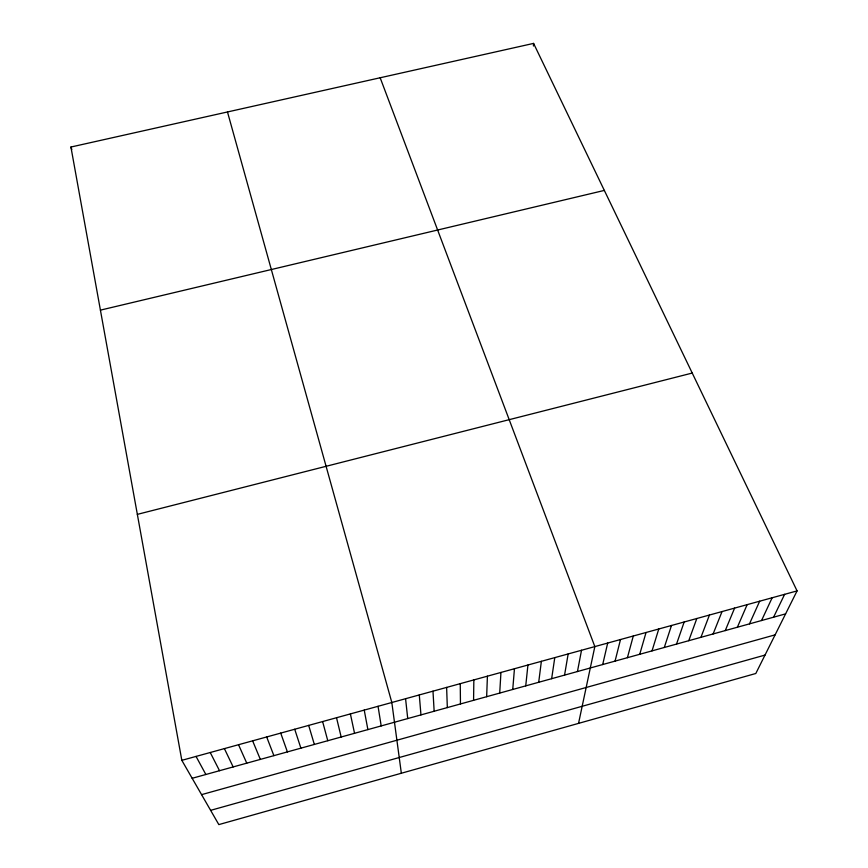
<?xml version="1.0" encoding="UTF-8"?>
<svg xmlns="http://www.w3.org/2000/svg" width="868" height="868" viewBox="0 0 868 868"><rect width="100%" height="100%" fill="white"/><g stroke="black" fill="none" stroke-linecap="round" stroke-linejoin="round"><path stroke-width="1.3" d="M473.57 700.324L473.852 679.915M486.655 696.7L487.415 676.183M533.429 46.026L533.581 43.4L70.926 147.028L181.824 760.335L218.834 824.6L755.811 673.492L797.074 590.902L533.581 43.4M499.708 693.076L500.944 672.45M512.738 689.474L514.453 668.74M525.737 685.872L527.928 665.029M538.702 682.281L541.372 661.318M551.647 678.689L554.782 657.629M564.558 675.109L568.16 653.94M577.448 671.539L581.517 650.262M578.544 723.38L594.84 646.595L380.162 77.762M602.696 664.541L607.687 643.058M615.065 661.112L620.501 639.532M627.412 657.694L633.282 636.005M639.727 654.288L646.042 632.501M652.02 650.881L658.779 628.985M664.291 647.474L671.485 625.492M676.53 644.089L684.168 621.998M688.747 640.703L696.82 618.515M700.943 637.329L709.438 615.032M713.116 633.955L722.035 611.571M725.257 630.591L734.61 608.11M737.377 627.228L747.153 604.649M749.464 623.875L759.674 601.198M761.54 620.533L772.162 597.759M773.583 617.202L784.629 594.33M210.631 810.343L765.012 655.08M201.582 794.643L775.113 634.855M192.164 778.292L785.594 613.871M181.824 760.335L797.074 590.902M137.35 514.366L692.23 373.056M100.417 310.136L604.334 190.417M196.049 756.419L205.857 774.495M210.24 752.513L219.528 770.708M224.4 748.617L233.156 766.932M238.526 744.722L246.762 763.156M252.621 740.838L260.346 759.402M266.682 736.965L273.887 755.648M280.711 733.102L287.406 751.905M70.926 147.028L71.816 149.524M294.719 729.25L300.892 748.162M308.683 725.398L314.346 744.44M227.481 111.961L391.826 702.505L401.341 773.247M322.614 721.568L327.779 740.719M336.524 717.738L341.178 737.008M350.39 713.919L354.545 733.297M364.234 710.1L367.891 729.608M378.047 706.302L381.193 725.919M405.573 698.718L407.732 718.563M419.287 694.942L420.958 714.896M432.98 691.178L434.152 711.239M446.629 687.413L447.324 707.594M460.257 683.659L460.463 703.959"/></g></svg>
